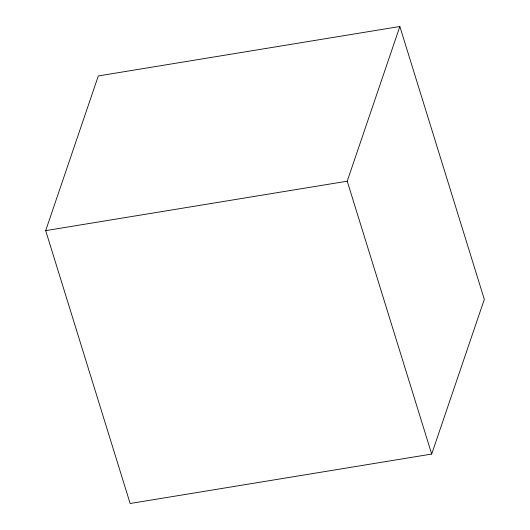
<?xml version="1.0" encoding="UTF-8"?>
<svg xmlns="http://www.w3.org/2000/svg" width="530" height="530" viewBox="0 0 530 530"><rect width="100%" height="100%" fill="white"/><g stroke="black" fill="none" stroke-linecap="round" stroke-linejoin="round"><path stroke-width="0.79" d="M45.686 230.63L98.308 75.942L399.852 26.5L484.314 299.37L431.692 454.058L130.148 503.5L45.686 230.63L347.223 181.187L399.852 26.5M347.223 181.187L431.692 454.058"/></g></svg>
